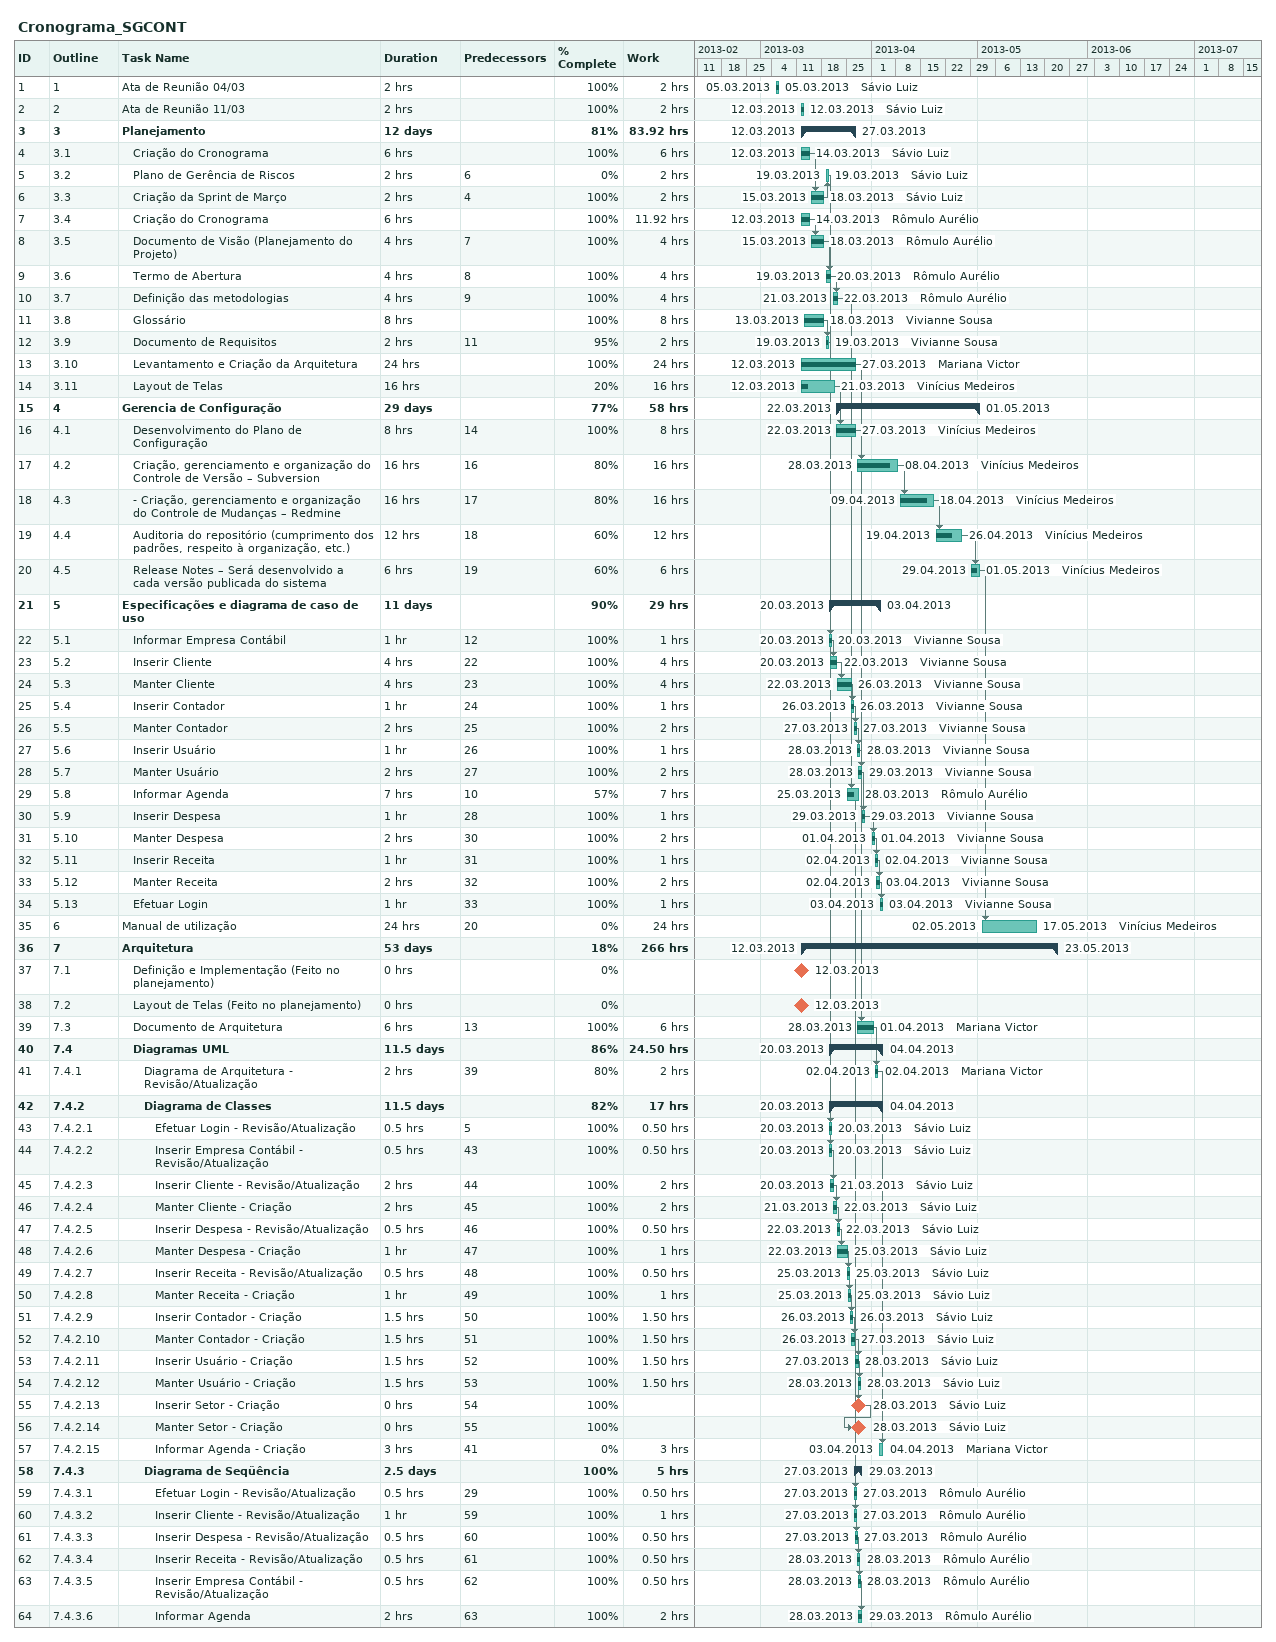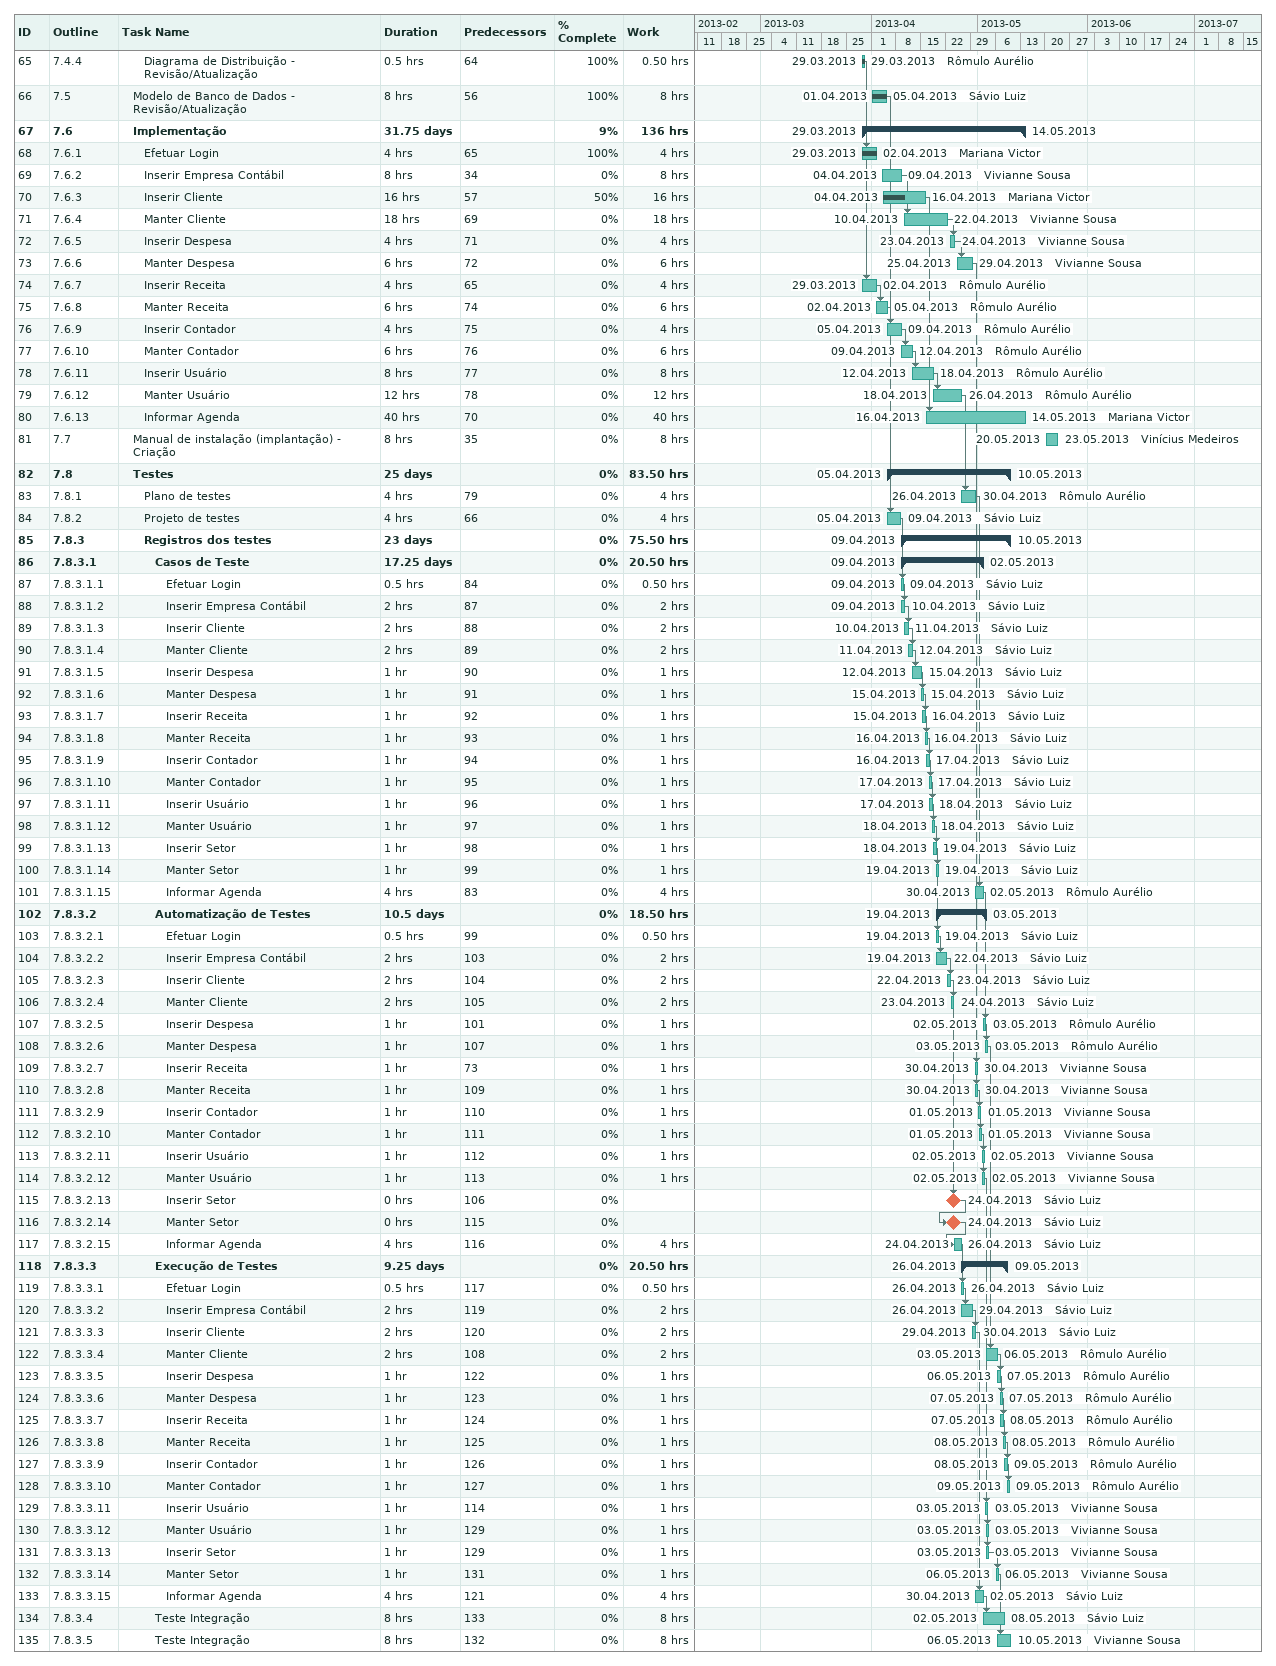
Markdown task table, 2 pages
Cronograma_SGCONT

| ID | WBS | Task | Duration | Start | Finish | Predecessors | Resources | % complete | Work (h) |
|---|---|---|---|---|---|---|---|---|---|
| 1 | 1 | Ata de Reunião 04/03 | 2h | 2013-03-05 | 2013-03-05 |  | Sávio Luiz | 100 | 2 |
| 2 | 2 | Ata de Reunião 11/03 | 2h | 2013-03-12 | 2013-03-12 |  | Sávio Luiz | 100 | 2 |
| 3 | 3 | **Planejamento** | 12d | 2013-03-12 | 2013-03-27 |  |  | 81 | 83.92 |
| 4 | 3.1 | Criação do Cronograma | 6h | 2013-03-12 | 2013-03-14 |  | Sávio Luiz | 100 | 6 |
| 5 | 3.2 | Plano de Gerência de Riscos | 2h | 2013-03-19 | 2013-03-19 | 6 | Sávio Luiz | 0 | 2 |
| 6 | 3.3 | Criação da Sprint de Março | 2h | 2013-03-15 | 2013-03-18 | 4 | Sávio Luiz | 100 | 2 |
| 7 | 3.4 | Criação do Cronograma | 6h | 2013-03-12 | 2013-03-14 |  | Rômulo Aurélio | 100 | 11.92 |
| 8 | 3.5 | Documento de Visão (Planejamento do Projeto) | 4h | 2013-03-15 | 2013-03-18 | 7 | Rômulo Aurélio | 100 | 4 |
| 9 | 3.6 | Termo de Abertura | 4h | 2013-03-19 | 2013-03-20 | 8 | Rômulo Aurélio | 100 | 4 |
| 10 | 3.7 | Definição das metodologias | 4h | 2013-03-21 | 2013-03-22 | 9 | Rômulo Aurélio | 100 | 4 |
| 11 | 3.8 | Glossário | 8h | 2013-03-13 | 2013-03-18 |  | Vivianne Sousa | 100 | 8 |
| 12 | 3.9 | Documento de Requisitos | 2h | 2013-03-19 | 2013-03-19 | 11 | Vivianne Sousa | 95 | 2 |
| 13 | 3.10 | Levantamento e Criação da Arquitetura | 24h | 2013-03-12 | 2013-03-27 |  | Mariana Victor | 100 | 24 |
| 14 | 3.11 | Layout de Telas | 16h | 2013-03-12 | 2013-03-21 |  | Vinícius Medeiros | 20 | 16 |
| 15 | 4 | **Gerencia de Configuração** | 29d | 2013-03-22 | 2013-05-01 |  |  | 77 | 58 |
| 16 | 4.1 | Desenvolvimento do Plano de Configuração | 8h | 2013-03-22 | 2013-03-27 | 14 | Vinícius Medeiros | 100 | 8 |
| 17 | 4.2 | Criação, gerenciamento e organização do Controle de Versão – Subversion | 16h | 2013-03-28 | 2013-04-08 | 16 | Vinícius Medeiros | 80 | 16 |
| 18 | 4.3 | - Criação, gerenciamento e organização do Controle de Mudanças – Redmine | 16h | 2013-04-09 | 2013-04-18 | 17 | Vinícius Medeiros | 80 | 16 |
| 19 | 4.4 | Auditoria do repositório (cumprimento dos padrões, respeito à organização, etc.) | 12h | 2013-04-19 | 2013-04-26 | 18 | Vinícius Medeiros | 60 | 12 |
| 20 | 4.5 | Release Notes – Será desenvolvido a cada versão publicada do sistema | 6h | 2013-04-29 | 2013-05-01 | 19 | Vinícius Medeiros | 60 | 6 |
| 21 | 5 | **Especificações e diagrama de caso de uso** | 11d | 2013-03-20 | 2013-04-03 |  |  | 90 | 29 |
| 22 | 5.1 | Informar Empresa Contábil | 1h | 2013-03-20 | 2013-03-20 | 12 | Vivianne Sousa | 100 | 1 |
| 23 | 5.2 | Inserir Cliente | 4h | 2013-03-20 | 2013-03-22 | 22 | Vivianne Sousa | 100 | 4 |
| 24 | 5.3 | Manter Cliente | 4h | 2013-03-22 | 2013-03-26 | 23 | Vivianne Sousa | 100 | 4 |
| 25 | 5.4 | Inserir Contador | 1h | 2013-03-26 | 2013-03-26 | 24 | Vivianne Sousa | 100 | 1 |
| 26 | 5.5 | Manter Contador | 2h | 2013-03-27 | 2013-03-27 | 25 | Vivianne Sousa | 100 | 2 |
| 27 | 5.6 | Inserir Usuário | 1h | 2013-03-28 | 2013-03-28 | 26 | Vivianne Sousa | 100 | 1 |
| 28 | 5.7 | Manter Usuário | 2h | 2013-03-28 | 2013-03-29 | 27 | Vivianne Sousa | 100 | 2 |
| 29 | 5.8 | Informar Agenda | 7h | 2013-03-25 | 2013-03-28 | 10 | Rômulo Aurélio | 57 | 7 |
| 30 | 5.9 | Inserir Despesa | 1h | 2013-03-29 | 2013-03-29 | 28 | Vivianne Sousa | 100 | 1 |
| 31 | 5.10 | Manter Despesa | 2h | 2013-04-01 | 2013-04-01 | 30 | Vivianne Sousa | 100 | 2 |
| 32 | 5.11 | Inserir Receita | 1h | 2013-04-02 | 2013-04-02 | 31 | Vivianne Sousa | 100 | 1 |
| 33 | 5.12 | Manter Receita | 2h | 2013-04-02 | 2013-04-03 | 32 | Vivianne Sousa | 100 | 2 |
| 34 | 5.13 | Efetuar Login | 1h | 2013-04-03 | 2013-04-03 | 33 | Vivianne Sousa | 100 | 1 |
| 35 | 6 | Manual de utilização | 24h | 2013-05-02 | 2013-05-17 | 20 | Vinícius Medeiros | 0 | 24 |
| 36 | 7 | **Arquitetura** | 53d | 2013-03-12 | 2013-05-23 |  |  | 18 | 266 |
| 37 | 7.1 | Definição e Implementação (Feito no planejamento) | 0h | 2013-03-12 | 2013-03-12 |  |  | 0 |  |
| 38 | 7.2 | Layout de Telas (Feito no planejamento) | 0h | 2013-03-12 | 2013-03-12 |  |  | 0 |  |
| 39 | 7.3 | Documento de Arquitetura | 6h | 2013-03-28 | 2013-04-01 | 13 | Mariana Victor | 100 | 6 |
| 40 | 7.4 | **Diagramas UML** | 11.5d | 2013-03-20 | 2013-04-04 |  |  | 86 | 24.50 |
| 41 | 7.4.1 | Diagrama de Arquitetura - Revisão/Atualização | 2h | 2013-04-02 | 2013-04-02 | 39 | Mariana Victor | 80 | 2 |
| 42 | 7.4.2 | **Diagrama de Classes** | 11.5d | 2013-03-20 | 2013-04-04 |  |  | 82 | 17 |
| 43 | 7.4.2.1 | Efetuar Login - Revisão/Atualização | 0.5h | 2013-03-20 | 2013-03-20 | 5 | Sávio Luiz | 100 | 0.50 |
| 44 | 7.4.2.2 | Inserir Empresa Contábil - Revisão/Atualização | 0.5h | 2013-03-20 | 2013-03-20 | 43 | Sávio Luiz | 100 | 0.50 |
| 45 | 7.4.2.3 | Inserir Cliente - Revisão/Atualização | 2h | 2013-03-20 | 2013-03-21 | 44 | Sávio Luiz | 100 | 2 |
| 46 | 7.4.2.4 | Manter Cliente - Criação | 2h | 2013-03-21 | 2013-03-22 | 45 | Sávio Luiz | 100 | 2 |
| 47 | 7.4.2.5 | Inserir Despesa - Revisão/Atualização | 0.5h | 2013-03-22 | 2013-03-22 | 46 | Sávio Luiz | 100 | 0.50 |
| 48 | 7.4.2.6 | Manter Despesa - Criação | 1h | 2013-03-22 | 2013-03-25 | 47 | Sávio Luiz | 100 | 1 |
| 49 | 7.4.2.7 | Inserir Receita - Revisão/Atualização | 0.5h | 2013-03-25 | 2013-03-25 | 48 | Sávio Luiz | 100 | 0.50 |
| 50 | 7.4.2.8 | Manter Receita - Criação | 1h | 2013-03-25 | 2013-03-25 | 49 | Sávio Luiz | 100 | 1 |
| 51 | 7.4.2.9 | Inserir Contador - Criação | 1.5h | 2013-03-26 | 2013-03-26 | 50 | Sávio Luiz | 100 | 1.50 |
| 52 | 7.4.2.10 | Manter Contador - Criação | 1.5h | 2013-03-26 | 2013-03-27 | 51 | Sávio Luiz | 100 | 1.50 |
| 53 | 7.4.2.11 | Inserir Usuário - Criação | 1.5h | 2013-03-27 | 2013-03-28 | 52 | Sávio Luiz | 100 | 1.50 |
| 54 | 7.4.2.12 | Manter Usuário - Criação | 1.5h | 2013-03-28 | 2013-03-28 | 53 | Sávio Luiz | 100 | 1.50 |
| 55 | 7.4.2.13 | Inserir Setor - Criação | 0h | 2013-03-28 | 2013-03-28 | 54 | Sávio Luiz | 100 |  |
| 56 | 7.4.2.14 | Manter Setor - Criação | 0h | 2013-03-28 | 2013-03-28 | 55 | Sávio Luiz | 100 |  |
| 57 | 7.4.2.15 | Informar Agenda - Criação | 3h | 2013-04-03 | 2013-04-04 | 41 | Mariana Victor | 0 | 3 |
| 58 | 7.4.3 | **Diagrama de Seqüência** | 2.5d | 2013-03-27 | 2013-03-29 |  |  | 100 | 5 |
| 59 | 7.4.3.1 | Efetuar Login - Revisão/Atualização | 0.5h | 2013-03-27 | 2013-03-27 | 29 | Rômulo Aurélio | 100 | 0.50 |
| 60 | 7.4.3.2 | Inserir Cliente - Revisão/Atualização | 1h | 2013-03-27 | 2013-03-27 | 59 | Rômulo Aurélio | 100 | 1 |
| 61 | 7.4.3.3 | Inserir Despesa - Revisão/Atualização | 0.5h | 2013-03-27 | 2013-03-27 | 60 | Rômulo Aurélio | 100 | 0.50 |
| 62 | 7.4.3.4 | Inserir Receita - Revisão/Atualização | 0.5h | 2013-03-28 | 2013-03-28 | 61 | Rômulo Aurélio | 100 | 0.50 |
| 63 | 7.4.3.5 | Inserir Empresa Contábil - Revisão/Atualização | 0.5h | 2013-03-28 | 2013-03-28 | 62 | Rômulo Aurélio | 100 | 0.50 |
| 64 | 7.4.3.6 | Informar Agenda | 2h | 2013-03-28 | 2013-03-29 | 63 | Rômulo Aurélio | 100 | 2 |
| 65 | 7.4.4 | Diagrama de Distribuição - Revisão/Atualização | 0.5h | 2013-03-29 | 2013-03-29 | 64 | Rômulo Aurélio | 100 | 0.50 |
| 66 | 7.5 | Modelo de Banco de Dados - Revisão/Atualização | 8h | 2013-04-01 | 2013-04-05 | 56 | Sávio Luiz | 100 | 8 |
| 67 | 7.6 | **Implementação** | 31.75d | 2013-03-29 | 2013-05-14 |  |  | 9 | 136 |
| 68 | 7.6.1 | Efetuar Login | 4h | 2013-03-29 | 2013-04-02 | 65 | Mariana Victor | 100 | 4 |
| 69 | 7.6.2 | Inserir Empresa Contábil | 8h | 2013-04-04 | 2013-04-09 | 34 | Vivianne Sousa | 0 | 8 |
| 70 | 7.6.3 | Inserir Cliente | 16h | 2013-04-04 | 2013-04-16 | 57 | Mariana Victor | 50 | 16 |
| 71 | 7.6.4 | Manter Cliente | 18h | 2013-04-10 | 2013-04-22 | 69 | Vivianne Sousa | 0 | 18 |
| 72 | 7.6.5 | Inserir Despesa | 4h | 2013-04-23 | 2013-04-24 | 71 | Vivianne Sousa | 0 | 4 |
| 73 | 7.6.6 | Manter Despesa | 6h | 2013-04-25 | 2013-04-29 | 72 | Vivianne Sousa | 0 | 6 |
| 74 | 7.6.7 | Inserir Receita | 4h | 2013-03-29 | 2013-04-02 | 65 | Rômulo Aurélio | 0 | 4 |
| 75 | 7.6.8 | Manter Receita | 6h | 2013-04-02 | 2013-04-05 | 74 | Rômulo Aurélio | 0 | 6 |
| 76 | 7.6.9 | Inserir Contador | 4h | 2013-04-05 | 2013-04-09 | 75 | Rômulo Aurélio | 0 | 4 |
| 77 | 7.6.10 | Manter Contador | 6h | 2013-04-09 | 2013-04-12 | 76 | Rômulo Aurélio | 0 | 6 |
| 78 | 7.6.11 | Inserir Usuário | 8h | 2013-04-12 | 2013-04-18 | 77 | Rômulo Aurélio | 0 | 8 |
| 79 | 7.6.12 | Manter Usuário | 12h | 2013-04-18 | 2013-04-26 | 78 | Rômulo Aurélio | 0 | 12 |
| 80 | 7.6.13 | Informar Agenda | 40h | 2013-04-16 | 2013-05-14 | 70 | Mariana Victor | 0 | 40 |
| 81 | 7.7 | Manual de instalação (implantação) - Criação | 8h | 2013-05-20 | 2013-05-23 | 35 | Vinícius Medeiros | 0 | 8 |
| 82 | 7.8 | **Testes** | 25d | 2013-04-05 | 2013-05-10 |  |  | 0 | 83.50 |
| 83 | 7.8.1 | Plano de testes | 4h | 2013-04-26 | 2013-04-30 | 79 | Rômulo Aurélio | 0 | 4 |
| 84 | 7.8.2 | Projeto de testes | 4h | 2013-04-05 | 2013-04-09 | 66 | Sávio Luiz | 0 | 4 |
| 85 | 7.8.3 | **Registros dos testes** | 23d | 2013-04-09 | 2013-05-10 |  |  | 0 | 75.50 |
| 86 | 7.8.3.1 | **Casos de Teste** | 17.25d | 2013-04-09 | 2013-05-02 |  |  | 0 | 20.50 |
| 87 | 7.8.3.1.1 | Efetuar Login | 0.5h | 2013-04-09 | 2013-04-09 | 84 | Sávio Luiz | 0 | 0.50 |
| 88 | 7.8.3.1.2 | Inserir Empresa Contábil | 2h | 2013-04-09 | 2013-04-10 | 87 | Sávio Luiz | 0 | 2 |
| 89 | 7.8.3.1.3 | Inserir Cliente | 2h | 2013-04-10 | 2013-04-11 | 88 | Sávio Luiz | 0 | 2 |
| 90 | 7.8.3.1.4 | Manter Cliente | 2h | 2013-04-11 | 2013-04-12 | 89 | Sávio Luiz | 0 | 2 |
| 91 | 7.8.3.1.5 | Inserir Despesa | 1h | 2013-04-12 | 2013-04-15 | 90 | Sávio Luiz | 0 | 1 |
| 92 | 7.8.3.1.6 | Manter Despesa | 1h | 2013-04-15 | 2013-04-15 | 91 | Sávio Luiz | 0 | 1 |
| 93 | 7.8.3.1.7 | Inserir Receita | 1h | 2013-04-15 | 2013-04-16 | 92 | Sávio Luiz | 0 | 1 |
| 94 | 7.8.3.1.8 | Manter Receita | 1h | 2013-04-16 | 2013-04-16 | 93 | Sávio Luiz | 0 | 1 |
| 95 | 7.8.3.1.9 | Inserir Contador | 1h | 2013-04-16 | 2013-04-17 | 94 | Sávio Luiz | 0 | 1 |
| 96 | 7.8.3.1.10 | Manter Contador | 1h | 2013-04-17 | 2013-04-17 | 95 | Sávio Luiz | 0 | 1 |
| 97 | 7.8.3.1.11 | Inserir Usuário | 1h | 2013-04-17 | 2013-04-18 | 96 | Sávio Luiz | 0 | 1 |
| 98 | 7.8.3.1.12 | Manter Usuário | 1h | 2013-04-18 | 2013-04-18 | 97 | Sávio Luiz | 0 | 1 |
| 99 | 7.8.3.1.13 | Inserir Setor | 1h | 2013-04-18 | 2013-04-19 | 98 | Sávio Luiz | 0 | 1 |
| 100 | 7.8.3.1.14 | Manter Setor | 1h | 2013-04-19 | 2013-04-19 | 99 | Sávio Luiz | 0 | 1 |
| 101 | 7.8.3.1.15 | Informar Agenda | 4h | 2013-04-30 | 2013-05-02 | 83 | Rômulo Aurélio | 0 | 4 |
| 102 | 7.8.3.2 | **Automatização de Testes** | 10.5d | 2013-04-19 | 2013-05-03 |  |  | 0 | 18.50 |
| 103 | 7.8.3.2.1 | Efetuar Login | 0.5h | 2013-04-19 | 2013-04-19 | 99 | Sávio Luiz | 0 | 0.50 |
| 104 | 7.8.3.2.2 | Inserir Empresa Contábil | 2h | 2013-04-19 | 2013-04-22 | 103 | Sávio Luiz | 0 | 2 |
| 105 | 7.8.3.2.3 | Inserir Cliente | 2h | 2013-04-22 | 2013-04-23 | 104 | Sávio Luiz | 0 | 2 |
| 106 | 7.8.3.2.4 | Manter Cliente | 2h | 2013-04-23 | 2013-04-24 | 105 | Sávio Luiz | 0 | 2 |
| 107 | 7.8.3.2.5 | Inserir Despesa | 1h | 2013-05-02 | 2013-05-03 | 101 | Rômulo Aurélio | 0 | 1 |
| 108 | 7.8.3.2.6 | Manter Despesa | 1h | 2013-05-03 | 2013-05-03 | 107 | Rômulo Aurélio | 0 | 1 |
| 109 | 7.8.3.2.7 | Inserir Receita | 1h | 2013-04-30 | 2013-04-30 | 73 | Vivianne Sousa | 0 | 1 |
| 110 | 7.8.3.2.8 | Manter Receita | 1h | 2013-04-30 | 2013-04-30 | 109 | Vivianne Sousa | 0 | 1 |
| 111 | 7.8.3.2.9 | Inserir Contador | 1h | 2013-05-01 | 2013-05-01 | 110 | Vivianne Sousa | 0 | 1 |
| 112 | 7.8.3.2.10 | Manter Contador | 1h | 2013-05-01 | 2013-05-01 | 111 | Vivianne Sousa | 0 | 1 |
| 113 | 7.8.3.2.11 | Inserir Usuário | 1h | 2013-05-02 | 2013-05-02 | 112 | Vivianne Sousa | 0 | 1 |
| 114 | 7.8.3.2.12 | Manter Usuário | 1h | 2013-05-02 | 2013-05-02 | 113 | Vivianne Sousa | 0 | 1 |
| 115 | 7.8.3.2.13 | Inserir Setor | 0h | 2013-04-24 | 2013-04-24 | 106 | Sávio Luiz | 0 |  |
| 116 | 7.8.3.2.14 | Manter Setor | 0h | 2013-04-24 | 2013-04-24 | 115 | Sávio Luiz | 0 |  |
| 117 | 7.8.3.2.15 | Informar Agenda | 4h | 2013-04-24 | 2013-04-26 | 116 | Sávio Luiz | 0 | 4 |
| 118 | 7.8.3.3 | **Execução de Testes** | 9.25d | 2013-04-26 | 2013-05-09 |  |  | 0 | 20.50 |
| 119 | 7.8.3.3.1 | Efetuar Login | 0.5h | 2013-04-26 | 2013-04-26 | 117 | Sávio Luiz | 0 | 0.50 |
| 120 | 7.8.3.3.2 | Inserir Empresa Contábil | 2h | 2013-04-26 | 2013-04-29 | 119 | Sávio Luiz | 0 | 2 |
| 121 | 7.8.3.3.3 | Inserir Cliente | 2h | 2013-04-29 | 2013-04-30 | 120 | Sávio Luiz | 0 | 2 |
| 122 | 7.8.3.3.4 | Manter Cliente | 2h | 2013-05-03 | 2013-05-06 | 108 | Rômulo Aurélio | 0 | 2 |
| 123 | 7.8.3.3.5 | Inserir Despesa | 1h | 2013-05-06 | 2013-05-07 | 122 | Rômulo Aurélio | 0 | 1 |
| 124 | 7.8.3.3.6 | Manter Despesa | 1h | 2013-05-07 | 2013-05-07 | 123 | Rômulo Aurélio | 0 | 1 |
| 125 | 7.8.3.3.7 | Inserir Receita | 1h | 2013-05-07 | 2013-05-08 | 124 | Rômulo Aurélio | 0 | 1 |
| 126 | 7.8.3.3.8 | Manter Receita | 1h | 2013-05-08 | 2013-05-08 | 125 | Rômulo Aurélio | 0 | 1 |
| 127 | 7.8.3.3.9 | Inserir Contador | 1h | 2013-05-08 | 2013-05-09 | 126 | Rômulo Aurélio | 0 | 1 |
| 128 | 7.8.3.3.10 | Manter Contador | 1h | 2013-05-09 | 2013-05-09 | 127 | Rômulo Aurélio | 0 | 1 |
| 129 | 7.8.3.3.11 | Inserir Usuário | 1h | 2013-05-03 | 2013-05-03 | 114 | Vivianne Sousa | 0 | 1 |
| 130 | 7.8.3.3.12 | Manter Usuário | 1h | 2013-05-03 | 2013-05-03 | 129 | Vivianne Sousa | 0 | 1 |
| 131 | 7.8.3.3.13 | Inserir Setor | 1h | 2013-05-03 | 2013-05-03 | 129 | Vivianne Sousa | 0 | 1 |
| 132 | 7.8.3.3.14 | Manter Setor | 1h | 2013-05-06 | 2013-05-06 | 131 | Vivianne Sousa | 0 | 1 |
| 133 | 7.8.3.3.15 | Informar Agenda | 4h | 2013-04-30 | 2013-05-02 | 121 | Sávio Luiz | 0 | 4 |
| 134 | 7.8.3.4 | Teste Integração | 8h | 2013-05-02 | 2013-05-08 | 133 | Sávio Luiz | 0 | 8 |
| 135 | 7.8.3.5 | Teste Integração | 8h | 2013-05-06 | 2013-05-10 | 132 | Vivianne Sousa | 0 | 8 |
